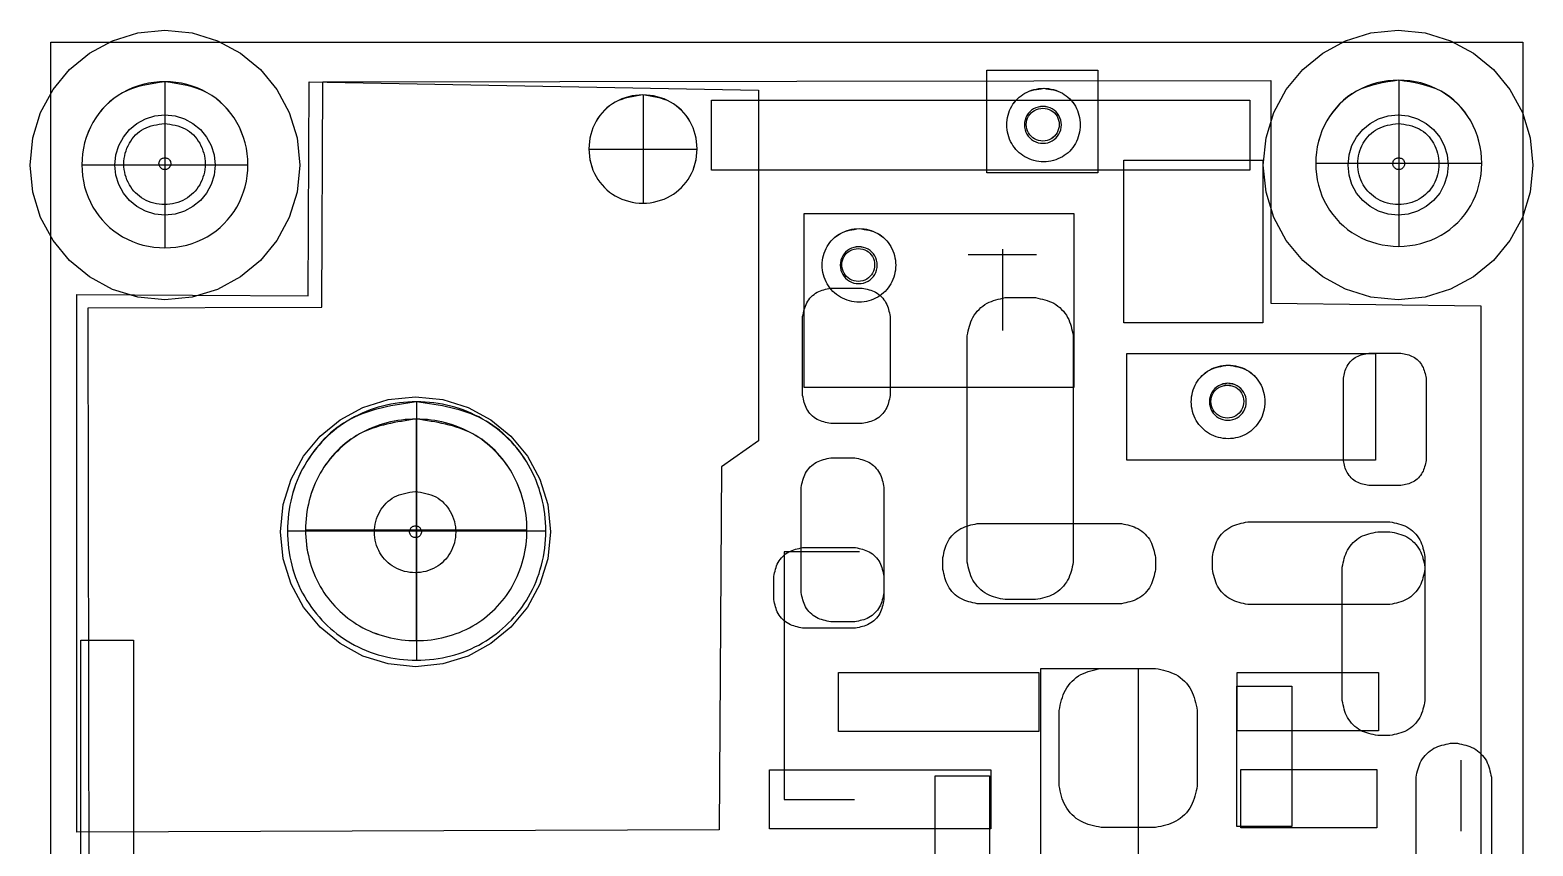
# Model space of a CAD drawing. Extents: x -21 to 20, y -50 to 50.
# Drawn here: x -20.6 to 20.12, y 28.3 to 50.4 of the extents above; entities that cross this region are included whole.
import ezdxf

# ---------------------------------------------------------------- set-up
doc = ezdxf.new("R2010")
doc.units = 0
for name, color, linetype in [('CaseOpenings', 7, 'CONTINUOUS'), ('copper', 7, 'CONTINUOUS'), ('holes', 7, 'CONTINUOUS'), ('pcbBorder', 7, 'CONTINUOUS')]:
    doc.layers.add(name, color=color, linetype=linetype)

msp = doc.modelspace()

# ---------------------------------------------------------------- linework, layer by layer
at = {"layer": 'CaseOpenings', "color": 1}
msp.add_lwpolyline([(-6.500282, 36.813694), (-6.574553, 36.076989), (-6.787558, 35.390792), (-7.1246, 34.769842), (-7.570984, 34.228822), (-8.112004, 33.782443), (-8.732954, 33.445391), (-9.419149, 33.232375), (-10.155881, 33.158106), (-10.89261, 33.232375), (-11.578799, 33.445391), (-12.199755, 33.782443), (-12.740769, 34.228822), (-13.187153, 34.769842), (-13.524195, 35.390792), (-13.7372, 36.076989), (-13.811471, 36.813694), (-13.7372, 37.550427), (-13.524195, 38.236623), (-13.187153, 38.857574), (-12.740769, 39.398594), (-12.199755, 39.844998), (-11.578799, 40.182025), (-10.89261, 40.395041), (-10.155881, 40.469309), (-9.419149, 40.395041), (-8.732954, 40.182025), (-8.112004, 39.844998), (-7.570984, 39.398594), (-7.1246, 38.857574), (-6.787558, 38.236623), (-6.574553, 37.550427)], close=True, dxfattribs=at)
at = {"layer": 'copper', "color": 7}
for points in [[(5.324107, 49.313179), (8.333999, 49.313179), (8.333999, 46.533297), (5.324107, 46.533297), (5.324107, 49.313179), (8.333999, 49.313179), (8.333999, 46.533297), (5.324107, 46.533297)], [(-0.865714, 48.77343), (-0.865714, 39.273504), (-1.865837, 38.573242), (-1.925809, 28.743469), (-19.335696, 28.673266), (-19.335696, 43.243301), (-13.065794, 43.203437), (-13.035808, 49.003441), (-0.865714, 48.77343), (-0.865714, 39.273504), (-1.865837, 38.573242), (-1.925809, 28.743469), (-19.335696, 28.673266), (-19.335696, 43.243301), (-13.065794, 43.203437), (-13.035808, 49.003441)], [(-16.945634, 49.003441)], [(16.484202, 49.043304)], [(-3.995903, 48.643255), (-3.995903, 48.643255)], [(-2.135711, 47.553175), (-2.135711, 48.503203), (12.454079, 48.503203), (12.454079, 46.6035), (-2.135711, 46.6035), (-2.135711, 47.553175), (-2.135711, 48.503203), (12.454079, 48.503203), (12.454079, 46.6035), (-2.135711, 46.6035)], [(6.864331, 48.823172), (6.864331, 48.823172)], [(6.844223, 48.333517)], [(6.844223, 48.283423), (6.844223, 48.283423)], [(-16.955864, 47.873496)], [(16.474324, 47.873496)], [(-16.945634, 46.943224)], [(9.034261, 46.873374), (12.804034, 46.873374), (12.804034, 42.473189), (9.034261, 42.473189), (9.034261, 46.873374), (12.804034, 46.873374), (12.804034, 42.473189), (9.034261, 42.473189)], [(16.484202, 46.943224)], [(0.374296, 45.433339), (7.684184, 45.433339), (7.684184, 40.723416), (0.374296, 40.723416), (0.374296, 45.433339), (7.684184, 45.433339), (7.684184, 40.723416), (0.374296, 40.723416)], [(1.864073, 45.023413), (1.864073, 45.023413)], [(1.844317, 44.483311), (1.844317, 44.483311)], [(1.854195, 44.533406)], [(9.114341, 41.643458), (15.854142, 41.643458), (15.854142, 38.753511), (9.114341, 38.753511), (9.114341, 41.643458), (15.854142, 41.643458), (15.854142, 38.753511), (9.114341, 38.753511)], [(11.864237, 41.32349), (11.864237, 41.32349)], [(11.844128, 40.783388), (11.844128, 40.783388)], [(11.854006, 40.833483)], [(-10.125753, 40.333245), (-10.125753, 40.333245)], [(-10.13563, 39.863346), (-10.13563, 39.863346)], [(-10.165616, 37.903319)], [(-10.155739, 36.973399)], [(-19.22563, 33.873549), (-17.795826, 33.873549), (-17.795826, 20.373486), (-19.22563, 20.373486), (-19.22563, 33.873549), (-17.795826, 33.873549), (-17.795826, 20.373486), (-19.22563, 20.373486)], [(1.304216, 32.203504), (1.304216, 33.003249), (6.734156, 33.003249), (6.734156, 31.403406), (1.304216, 31.403406), (1.304216, 32.203504), (1.304216, 33.003249), (6.734156, 33.003249), (6.734156, 31.403406), (1.304216, 31.403406)], [(6.784251, 33.113315), (9.424079, 33.113315), (9.424079, 23.133259), (6.784251, 23.133259), (6.784251, 33.113315), (9.424079, 33.113315), (9.424079, 23.133259), (6.784251, 23.133259)], [(12.104125, 32.213381), (12.104125, 33.003249), (15.934223, 33.003249), (15.934223, 31.423514), (12.104125, 31.423514), (12.104125, 32.213381), (12.104125, 33.003249), (15.934223, 33.003249), (15.934223, 31.423514), (12.104125, 31.423514)], [(12.844251, 32.633539), (13.584024, 32.633539), (13.584024, 28.833427), (12.094247, 28.833427), (12.094247, 32.633539), (12.844251, 32.633539), (13.584024, 32.633539), (13.584024, 28.833427), (12.094247, 28.833427), (12.094247, 32.633539)], [(-0.565854, 29.563322), (-0.565854, 30.36342), (5.434174, 30.36342), (5.434174, 28.763224), (-0.565854, 28.763224), (-0.565854, 29.563322), (-0.565854, 30.36342), (5.434174, 30.36342), (5.434174, 28.763224), (-0.565854, 28.763224)], [(4.664062, 30.203259), (5.39431, 30.203259), (5.39431, 26.4035), (3.924289, 26.4035), (3.924289, 30.203259), (4.664062, 30.203259), (5.39431, 30.203259), (5.39431, 26.4035), (3.924289, 26.4035), (3.924289, 30.203259)], [(12.204313, 29.58343), (12.204313, 30.373298), (15.894006, 30.373298), (15.894006, 28.793563), (12.204313, 28.793563), (12.204313, 29.58343), (12.204313, 30.373298), (15.894006, 30.373298), (15.894006, 28.793563), (12.204313, 28.793563)]]:
    msp.add_lwpolyline(points, close=True, dxfattribs=at)
for points in [[(-18.92577, -14.726394), (-19.025606, 42.873238), (-12.695732, 42.893346), (-12.665746, 49.003441), (13.014289, 49.033427), (13.014289, 43.003413), (18.704226, 42.93321), (18.704226, 25.033315), (14.913992, 24.693238)], [(-3.985672, 48.643255), (-3.985672, 45.703214)], [(-5.455693, 47.173235), (-2.515651, 47.173235)], [(1.094314, 43.413339), (1.944153, 43.413339)], [(1.094314, 43.413339), (1.944153, 43.413339)], [(5.824345, 43.153343), (6.644198, 43.153343)], [(5.824345, 43.153343), (6.644198, 43.153343)], [(0.33408, 40.503284), (0.33408, 42.643228)], [(0.33408, 40.503284), (0.33408, 42.643228)], [(2.704034, 42.643228), (2.704034, 40.503284)], [(2.704034, 42.643228), (2.704034, 40.503284)], [(4.794237, 35.993385), (4.794237, 42.123235)], [(4.794237, 35.993385), (4.794237, 42.123235)], [(7.664076, 42.123235), (7.664076, 35.993385)], [(7.664076, 42.123235), (7.664076, 35.993385)], [(15.674226, 41.653336), (16.544174, 41.653336)], [(15.674226, 41.653336), (16.544174, 41.653336)], [(14.984195, 38.74328), (14.984195, 40.973535)], [(14.984195, 38.74328), (14.984195, 40.973535)], [(17.223975, 40.973535), (17.223975, 38.74328)], [(17.223975, 40.973535), (17.223975, 38.74328)], [(-10.125753, 40.333245), (-10.125753, 33.323217)], [(-10.13563, 39.863346), (-10.13563, 33.853441)], [(1.944153, 39.743402), (1.094314, 39.743402)], [(1.944153, 39.743402), (1.094314, 39.743402)], [(1.094314, 38.813483), (1.744129, 38.813483)], [(1.094314, 38.813483), (1.744129, 38.813483)], [(0.294216, 35.163301), (0.294216, 38.013385)], [(0.294216, 35.163301), (0.294216, 38.013385)], [(2.534349, 38.013385), (2.534349, 35.163301)], [(2.534349, 38.013385), (2.534349, 35.163301)], [(16.544174, 38.063479), (15.674226, 38.063479)], [(16.544174, 38.063479), (15.674226, 38.063479)], [(12.394107, 37.083465), (16.244313, 37.083465)], [(12.394107, 37.083465), (16.244313, 37.083465)], [(-13.625651, 36.833346), (-6.615623, 36.833346)], [(-13.135644, 36.863333), (-7.125739, 36.863333)], [(5.064111, 37.033371), (8.974289, 37.033371)], [(5.064111, 37.033371), (8.974289, 37.033371)], [(15.914114, 36.813238), (16.244313, 36.813238)], [(15.914114, 36.813238), (16.244313, 36.813238)], [(1.874303, 36.27349), (-0.165805, 36.27349), (-0.165805, 29.563322), (1.734251, 29.563322)], [(0.33408, 36.383203), (1.764237, 36.383203)], [(0.33408, 36.383203), (1.764237, 36.383203)], [(4.134191, 35.79336), (4.134191, 36.113329)], [(4.134191, 35.79336), (4.134191, 36.113329)], [(9.894331, 36.113329), (9.894331, 35.79336)], [(9.894331, 36.113329), (9.894331, 35.79336)], [(11.434202, 35.803238), (11.434202, 36.133437)], [(11.434202, 35.803238), (11.434202, 36.133437)], [(14.954209, 32.243368), (14.954209, 35.853333)], [(14.954209, 32.243368), (14.954209, 35.853333)], [(17.193989, 36.133437), (17.193989, 35.803238)], [(17.193989, 36.133437), (17.193989, 35.803238)], [(17.193989, 35.853333), (17.193989, 32.243368)], [(17.193989, 35.853333), (17.193989, 32.243368)], [(-0.44591, 34.973507), (-0.44591, 35.603214)], [(-0.44591, 34.973507), (-0.44591, 35.603214)], [(2.534349, 35.603214), (2.534349, 34.973507)], [(2.534349, 35.603214), (2.534349, 34.973507)], [(8.974289, 34.863441), (5.064111, 34.863441)], [(8.974289, 34.863441), (5.064111, 34.863441)], [(6.644198, 34.973507), (5.824345, 34.973507)], [(6.644198, 34.973507), (5.824345, 34.973507)], [(16.244313, 34.843333), (12.394107, 34.843333)], [(16.244313, 34.843333), (12.394107, 34.843333)], [(1.744129, 34.373434), (1.094314, 34.373434)], [(1.744129, 34.373434), (1.094314, 34.373434)], [(1.764237, 34.203395), (0.33408, 34.203395)], [(1.764237, 34.203395), (0.33408, 34.203395)], [(8.42431, 33.113315), (9.894331, 33.113315)], [(8.42431, 33.113315), (9.894331, 33.113315)], [(7.284135, 29.933385), (7.284135, 31.973493)], [(7.284135, 29.933385), (7.284135, 31.973493)], [(11.024275, 31.973493), (11.024275, 29.933385)], [(11.024275, 31.973493), (11.024275, 29.933385)], [(16.244313, 31.29334), (15.914114, 31.29334)], [(16.244313, 31.29334), (15.914114, 31.29334)], [(17.88402, 31.083437), (18.074167, 31.083437)], [(17.88402, 31.083437), (18.074167, 31.083437)], [(16.9541, 25.423486), (16.9541, 30.163395)], [(16.9541, 25.423486), (16.9541, 30.163395)], [(18.994209, 30.163395), (18.994209, 25.423486)], [(18.994209, 30.163395), (18.994209, 25.423486)], [(9.894331, 28.803441), (8.42431, 28.803441)], [(9.894331, 28.803441), (8.42431, 28.803441)]]:
    msp.add_lwpolyline(points, dxfattribs=at)
at = {"layer": 'copper', "color": 1}
for points in [[(-16.945634, 49.003441)], [(16.484202, 49.043304)], [(6.844223, 48.333517)], [(-16.955864, 47.873496)], [(16.474324, 47.873496)], [(-16.945634, 46.943224)], [(16.484202, 46.943224)], [(1.854195, 44.533406)], [(11.854006, 40.833483)], [(-10.165616, 37.903319)], [(-10.155739, 36.973399)]]:
    msp.add_lwpolyline(points, close=True, dxfattribs=at)
for points in [[(-16.945634, 49.003441), (-16.945634, 44.493189)], [(16.484202, 49.043304), (16.484202, 44.533406)], [(-19.195644, 46.75343), (-14.685745, 46.75343)], [(14.234191, 46.793294), (18.74409, 46.793294)], [(5.744265, 44.463203), (5.744265, 42.263287)], [(6.674184, 44.313273), (4.814345, 44.313273)], [(18.174002, 28.703252), (18.174002, 30.623416)]]:
    msp.add_lwpolyline(points, dxfattribs=at)
at = {"layer": 'copper', "color": 7}
for points, knots in [([(-16.945634, 49.003441), (-16.544716, 48.945052), (-15.761012, 48.830916), (-14.893924, 47.930921), (-14.594179, 46.755381), (-14.893924, 45.568313), (-15.761012, 44.701857), (-16.945634, 44.401938), (-18.130255, 44.70173), (-18.997344, 45.568806), (-19.297088, 46.753431), (-18.997344, 47.938051), (-18.130255, 48.80514), (-16.945634, 49.104885), (-15.761012, 48.80514), (-14.893924, 47.938051), (-14.594179, 46.753431), (-14.893924, 45.568806), (-15.761012, 44.70173), (-16.945634, 44.401938), (-18.130255, 44.701857), (-18.997344, 45.568313), (-19.297088, 46.755381), (-18.997344, 47.930921), (-18.130255, 48.830916), (-17.346552, 48.945052), (-16.945634, 49.003441)], [0, 0, 0, 0, 1.18662, 2.31957, 3.50619, 4.69281, 5.82576, 7.01238, 8.199, 9.33195, 10.51857, 11.70519, 12.83814, 14.02476, 15.211379, 16.34433, 17.53095, 18.717569, 19.85052, 21.03714, 22.223759, 23.35671, 24.54333, 25.729949, 26.8629, 28.049519, 28.049519, 28.049519, 28.049519]), ([(16.484202, 49.043304), (16.88512, 48.984916), (17.668823, 48.87078), (18.535912, 47.970785), (18.835656, 46.795245), (18.535912, 45.608177), (17.668823, 44.741721), (16.484202, 44.441802), (15.29958, 44.741593), (14.432491, 45.60867), (14.132747, 46.793295), (14.432491, 47.977915), (15.29958, 48.845004), (16.484202, 49.144749), (17.668823, 48.845004), (18.535912, 47.977915), (18.835656, 46.793295), (18.535912, 45.60867), (17.668823, 44.741593), (16.484202, 44.441802), (15.29958, 44.741721), (14.432491, 45.608177), (14.132747, 46.795245), (14.432491, 47.970785), (15.29958, 48.87078), (16.083284, 48.984916), (16.484202, 49.043304)], [0, 0, 0, 0, 1.18662, 2.31957, 3.50619, 4.69281, 5.82576, 7.01238, 8.199, 9.33195, 10.51857, 11.70519, 12.83814, 14.02476, 15.211379, 16.34433, 17.53095, 18.717569, 19.85052, 21.03714, 22.223759, 23.35671, 24.54333, 25.729949, 26.8629, 28.049519, 28.049519, 28.049519, 28.049519]), ([(-3.995903, 48.643255), (-3.734117, 48.605966), (-3.22341, 48.533221), (-2.65473, 47.950441), (-2.459795, 47.183669), (-2.655295, 46.409131), (-3.221886, 45.842945), (-3.994859, 45.647335), (-4.767419, 45.842289), (-5.32924, 46.411003), (-5.520382, 47.18242), (-5.329819, 47.953421), (-4.765859, 48.517381), (-3.994857, 48.707944), (-3.223442, 48.516803), (-2.654721, 47.954982), (-2.459797, 47.182421), (-2.655294, 46.409447), (-3.221886, 45.842863), (-3.994859, 45.647335), (-4.767419, 45.84237), (-5.329241, 46.410689), (-5.52038, 47.183663), (-5.329828, 47.948902), (-4.765827, 48.533661), (-4.256916, 48.606102), (-3.995903, 48.643255)], [0, 0, 0, 0, 0.774746, 1.511419, 2.284097, 3.059491, 3.799584, 4.574979, 5.347656, 6.084329, 6.859075, 7.631101, 8.364339, 9.136366, 9.911111, 10.647785, 11.420462, 12.195857, 12.93595, 13.711344, 14.484022, 15.220695, 15.995441, 16.767467, 17.500705, 18.272731, 18.272731, 18.272731, 18.272731]), ([(6.864331, 48.823172), (6.687001, 48.797517), (6.340344, 48.747365), (5.953822, 48.353277), (5.818308, 47.833222), (5.954478, 47.307732), (6.338842, 46.923795), (6.863291, 46.787592), (7.387313, 46.923167), (7.766925, 47.309497), (7.898725, 47.832361), (7.767595, 48.354851), (7.385773, 48.736585), (6.863289, 48.86763), (6.340375, 48.736007), (5.953813, 48.356405), (5.81831, 47.832363), (5.954477, 47.307951), (6.338842, 46.923738), (6.863291, 46.787592), (7.387313, 46.923223), (7.766926, 47.309281), (7.898723, 47.833216), (7.767604, 48.351744), (7.385742, 48.747803), (7.040885, 48.797651), (6.864331, 48.823172)], [0, 0, 0, 0, 0.525171, 1.026644, 1.549925, 2.07553, 2.580409, 3.10625, 3.629376, 4.130839, 4.65579, 5.178414, 5.676447, 6.1989, 6.72407, 7.225543, 7.748825, 8.274429, 8.779309, 9.30515, 9.828276, 10.329739, 10.854689, 11.377313, 11.875347, 12.397799, 12.397799, 12.397799, 12.397799]), ([(6.844223, 48.333517), (6.932981, 48.320257), (7.10698, 48.294261), (7.299045, 48.094444), (7.367092, 47.833757), (7.299067, 47.570462), (7.106926, 47.378468), (6.844223, 47.310406), (6.581519, 47.378439), (6.389378, 47.570575), (6.321353, 47.833314), (6.3894, 48.096068), (6.581465, 48.28837), (6.844223, 48.356548), (7.10698, 48.28837), (7.299045, 48.096068), (7.367092, 47.833314), (7.299067, 47.570575), (7.106926, 47.378439), (6.844223, 47.310406), (6.581519, 47.378468), (6.389378, 47.570462), (6.321353, 47.833757), (6.3894, 48.094444), (6.581465, 48.294261), (6.755465, 48.320257), (6.844223, 48.333517)], [0, 0, 0, 0, 0.26289, 0.515362, 0.778317, 1.041183, 1.293535, 1.556401, 1.819267, 2.071619, 2.334486, 2.59744, 2.849912, 3.112802, 3.375692, 3.628164, 3.891119, 4.153985, 4.406337, 4.669203, 4.93207, 5.184421, 5.447288, 5.710243, 5.962715, 6.225604, 6.225604, 6.225604, 6.225604]), ([(6.844223, 48.283423), (6.764834, 48.272054), (6.60969, 48.249836), (6.435125, 48.075663), (6.373042, 47.842855), (6.435683, 47.607373), (6.608184, 47.43499), (6.84323, 47.372339), (7.077868, 47.434341), (7.2456, 47.609031), (7.303725, 47.842468), (7.246182, 48.075468), (7.076312, 48.245435), (6.843225, 48.303048), (6.609724, 48.244797), (6.435116, 48.077044), (6.373045, 47.842474), (6.435682, 47.607471), (6.608184, 47.434965), (6.84323, 47.372339), (7.077868, 47.434366), (7.2456, 47.608936), (7.303723, 47.842845), (7.246191, 48.074109), (7.076279, 48.250337), (6.922894, 48.272206), (6.844223, 48.283423)], [0, 0, 0, 0, 0.235269, 0.459773, 0.692984, 0.928907, 1.156812, 1.392735, 1.626097, 1.850547, 2.085796, 2.318326, 2.539321, 2.772022, 3.007291, 3.231796, 3.465006, 3.700929, 3.928835, 4.164757, 4.398119, 4.622569, 4.857819, 5.090348, 5.311343, 5.544044, 5.544044, 5.544044, 5.544044]), ([(-16.955864, 47.873496), (-17.151703, 47.84482), (-17.534776, 47.788728), (-17.958427, 47.348753), (-18.105629, 46.774222), (-17.958393, 46.194063), (-17.534741, 45.77073), (-16.95582, 45.623389), (-16.376877, 45.770673), (-15.953238, 46.194083), (-15.806148, 46.774222), (-15.953202, 47.348733), (-16.376845, 47.788787), (-16.759967, 47.844837), (-16.955864, 47.873496)], [0, 0, 0, 0, 0.579718, 1.133971, 1.713926, 2.293641, 2.847828, 3.427544, 4.00741, 4.561542, 5.141237, 5.721173, 6.275369, 6.85524, 6.85524, 6.85524, 6.85524]), ([(16.474324, 47.873496), (16.278402, 47.844832), (15.89522, 47.78877), (15.471416, 47.348786), (15.324205, 46.774222), (15.471451, 46.194029), (15.895253, 45.770694), (16.474245, 45.623384), (17.053202, 45.77073), (17.476852, 46.194063), (17.624088, 46.774222), (17.476887, 47.348753), (17.053236, 47.788728), (16.670162, 47.84482), (16.474324, 47.873496)], [0, 0, 0, 0, 0.579959, 1.134275, 1.714234, 2.293952, 2.848204, 3.42816, 4.007875, 4.562062, 5.141777, 5.721733, 6.275985, 6.855703, 6.855703, 6.855703, 6.855703]), ([(-16.945634, 46.943224), (-16.974096, 46.939041), (-17.029799, 46.930854), (-17.091487, 46.867041), (-17.113107, 46.783522), (-17.091466, 46.699162), (-17.029852, 46.637595), (-16.945668, 46.615938), (-16.861498, 46.637573), (-16.800048, 46.699216), (-16.778564, 46.783522), (-16.800026, 46.866987), (-16.861553, 46.930871), (-16.917197, 46.939046), (-16.945634, 46.943224)], [0, 0, 0, 0, 0.084278, 0.164943, 0.249155, 0.333456, 0.414241, 0.498542, 0.582754, 0.663419, 0.747697, 0.831886, 0.912431, 0.99662, 0.99662, 0.99662, 0.99662]), ([(16.484202, 46.943224), (16.45574, 46.939041), (16.400036, 46.930854), (16.338348, 46.867041), (16.316729, 46.783522), (16.33837, 46.699162), (16.399983, 46.637595), (16.484167, 46.615938), (16.568337, 46.637573), (16.629787, 46.699216), (16.651272, 46.783522), (16.629809, 46.866987), (16.568282, 46.930871), (16.512639, 46.939046), (16.484202, 46.943224)], [0, 0, 0, 0, 0.084278, 0.164943, 0.249155, 0.333456, 0.414241, 0.498542, 0.582754, 0.663419, 0.747697, 0.831886, 0.912431, 0.99662, 0.99662, 0.99662, 0.99662]), ([(1.864073, 45.023413), (1.686824, 44.997719), (1.340257, 44.947481), (0.953965, 44.553373), (0.818399, 44.033341), (0.954528, 43.507812), (1.338744, 43.123727), (1.86319, 42.987479), (2.387282, 43.123028), (2.767047, 43.50951), (2.898826, 44.032479), (2.767625, 44.555017), (2.385728, 44.936764), (1.863188, 45.067919), (1.34029, 44.936116), (0.953956, 44.556503), (0.818401, 44.032482), (0.954527, 43.508031), (1.338744, 43.123671), (1.86319, 42.987479), (2.387281, 43.123084), (2.767048, 43.509293), (2.898823, 44.033335), (2.767634, 44.551907), (2.385695, 44.948001), (2.040713, 44.997875), (1.864073, 45.023413)], [0, 0, 0, 0, 0.52495, 1.026413, 1.54954, 2.075381, 2.58026, 3.105865, 3.629234, 4.130827, 4.65602, 5.178496, 5.676649, 6.199362, 6.724312, 7.225775, 7.748902, 8.274743, 8.779622, 9.305227, 9.828596, 10.330189, 10.855382, 11.377858, 11.876011, 12.398724, 12.398724, 12.398724, 12.398724]), ([(1.854195, 44.533406), (1.942949, 44.520146), (2.11692, 44.494155), (2.308975, 44.294495), (2.377078, 44.033885), (2.309011, 43.770618), (2.116954, 43.578463), (1.854195, 43.510245), (1.591436, 43.578434), (1.399379, 43.770731), (1.331312, 44.033443), (1.399415, 44.296117), (1.59147, 44.488266), (1.854195, 44.556435), (2.11692, 44.488266), (2.308975, 44.296117), (2.377078, 44.033443), (2.309011, 43.770731), (2.116954, 43.578434), (1.854195, 43.510245), (1.591436, 43.578463), (1.399379, 43.770618), (1.331312, 44.033885), (1.399415, 44.294495), (1.59147, 44.494155), (1.76544, 44.520146), (1.854195, 44.533406)], [0, 0, 0, 0, 0.262886, 0.515294, 0.778009, 1.040963, 1.293435, 1.556325, 1.819215, 2.071687, 2.334642, 2.597356, 2.849764, 3.11265, 3.375537, 3.627944, 3.890659, 4.153613, 4.406085, 4.668975, 4.931865, 5.184337, 5.447292, 5.710007, 5.962414, 6.2253, 6.2253, 6.2253, 6.2253]), ([(1.844317, 44.483311), (1.764932, 44.47197), (1.609807, 44.449809), (1.435155, 44.275664), (1.37315, 44.042787), (1.43577, 43.807262), (1.608278, 43.634885), (1.843281, 43.572213), (2.07785, 43.634294), (2.245603, 43.808899), (2.303854, 44.042401), (2.246242, 44.275488), (2.076275, 44.445358), (1.843275, 44.502901), (1.609839, 44.444776), (1.435146, 44.277044), (1.373153, 44.042406), (1.43577, 43.80736), (1.608279, 43.63486), (1.843281, 43.572213), (2.07785, 43.634318), (2.245604, 43.808804), (2.303852, 44.042778), (2.246251, 44.274129), (2.076244, 44.450251), (1.922926, 44.472106), (1.844317, 44.483311)], [0, 0, 0, 0, 0.23525, 0.459699, 0.693061, 0.928984, 1.15689, 1.392813, 1.626023, 1.850527, 2.085796, 2.318498, 2.539493, 2.772022, 3.007272, 3.231721, 3.465083, 3.701006, 3.928912, 4.164835, 4.398045, 4.62255, 4.857819, 5.09052, 5.311515, 5.544044, 5.544044, 5.544044, 5.544044]), ([(0.33408, 42.643228), (0.360012, 42.77076), (0.412957, 43.031129), (0.707443, 43.332164), (0.967311, 43.386691), (1.094314, 43.413339)], [0, 0, 0, 0, 0.385486, 0.787005, 1.170803, 1.170803, 1.170803, 1.170803]), ([(0.33408, 42.643228), (0.360012, 42.77076), (0.412957, 43.031129), (0.707443, 43.332164), (0.967311, 43.386691), (1.094314, 43.413339)], [0, 0, 0, 0, 0.385486, 0.787005, 1.170803, 1.170803, 1.170803, 1.170803]), ([(1.944153, 43.413339), (2.071071, 43.38668), (2.330829, 43.332117), (2.625166, 43.031099), (2.678103, 42.770757), (2.704034, 42.643228)], [0, 0, 0, 0, 0.383561, 0.785016, 1.170498, 1.170498, 1.170498, 1.170498]), ([(1.944153, 43.413339), (2.071071, 43.38668), (2.330829, 43.332117), (2.625166, 43.031099), (2.678103, 42.770757), (2.704034, 42.643228)], [0, 0, 0, 0, 0.383561, 0.785016, 1.170498, 1.170498, 1.170498, 1.170498]), ([(4.794237, 42.123235), (4.829854, 42.294269), (4.902738, 42.644261), (5.303319, 43.044842), (5.65331, 43.117726), (5.824345, 43.153343)], [0, 0, 0, 0, 0.517153, 1.058258, 1.575411, 1.575411, 1.575411, 1.575411]), ([(4.794237, 42.123235), (4.829854, 42.294269), (4.902738, 42.644261), (5.303319, 43.044842), (5.65331, 43.117726), (5.824345, 43.153343)], [0, 0, 0, 0, 0.517153, 1.058258, 1.575411, 1.575411, 1.575411, 1.575411]), ([(6.644198, 43.153343), (6.814517, 43.11784), (7.162771, 43.045246), (7.558358, 42.642871), (7.629314, 42.294102), (7.664076, 42.123235)], [0, 0, 0, 0, 0.514621, 1.052254, 1.568625, 1.568625, 1.568625, 1.568625]), ([(6.644198, 43.153343), (6.814517, 43.11784), (7.162771, 43.045246), (7.558358, 42.642871), (7.629314, 42.294102), (7.664076, 42.123235)], [0, 0, 0, 0, 0.514621, 1.052254, 1.568625, 1.568625, 1.568625, 1.568625]), ([(14.984195, 40.973535), (15.008154, 41.087067), (15.057219, 41.319559), (15.327004, 41.582668), (15.560083, 41.630105), (15.674226, 41.653336)], [0, 0, 0, 0, 0.343158, 0.702726, 1.047803, 1.047803, 1.047803, 1.047803]), ([(14.984195, 40.973535), (15.008154, 41.087067), (15.057219, 41.319559), (15.327004, 41.582668), (15.560083, 41.630105), (15.674226, 41.653336)], [0, 0, 0, 0, 0.343158, 0.702726, 1.047803, 1.047803, 1.047803, 1.047803]), ([(16.544174, 41.653336), (16.6576, 41.630222), (16.888931, 41.583082), (17.153748, 41.318165), (17.200874, 41.0869), (17.223975, 40.973535)], [0, 0, 0, 0, 0.342542, 0.69861, 1.040979, 1.040979, 1.040979, 1.040979]), ([(16.544174, 41.653336), (16.6576, 41.630222), (16.888931, 41.583082), (17.153748, 41.318165), (17.200874, 41.0869), (17.223975, 40.973535)], [0, 0, 0, 0, 0.342542, 0.69861, 1.040979, 1.040979, 1.040979, 1.040979]), ([(11.864237, 41.32349), (11.6869, 41.297806), (11.340195, 41.247593), (10.953748, 40.853321), (10.818209, 40.333222), (10.954383, 39.807696), (11.338748, 39.42376), (11.863197, 39.287557), (12.387218, 39.423132), (12.766831, 39.809461), (12.898635, 40.332361), (12.76748, 40.8549), (12.385733, 41.236798), (11.863194, 41.367998), (11.340227, 41.23622), (10.95374, 40.856454), (10.818211, 40.332363), (10.954382, 39.807915), (11.338748, 39.423704), (11.863197, 39.287557), (12.387218, 39.423188), (12.766832, 39.809244), (12.898633, 40.333217), (12.767488, 40.851789), (12.385701, 41.24803), (12.040798, 41.29794), (11.864237, 41.32349)], [0, 0, 0, 0, 0.525194, 1.026786, 1.550156, 2.07576, 2.58064, 3.106481, 3.629607, 4.13107, 4.65602, 5.178733, 5.676886, 6.199362, 6.724556, 7.226148, 7.749518, 8.275122, 8.780002, 9.305843, 9.828969, 10.330432, 10.855382, 11.378095, 11.876248, 12.398724, 12.398724, 12.398724, 12.398724]), ([(11.854006, 40.833483), (11.94279, 40.820217), (12.11685, 40.794209), (12.309068, 40.594464), (12.377292, 40.333767), (12.309032, 40.07048), (12.116817, 39.878559), (11.854085, 39.810305), (11.591388, 39.878566), (11.399324, 40.070627), (11.331075, 40.333324), (11.399289, 40.596056), (11.591355, 40.788271), (11.854085, 40.856531), (12.116851, 40.788307), (12.309068, 40.59609), (12.377292, 40.333324), (12.309032, 40.070593), (12.116817, 39.87853), (11.854085, 39.810305), (11.591388, 39.878595), (11.399324, 40.070514), (11.331074, 40.333767), (11.399289, 40.594431), (11.591354, 40.794167), (11.765306, 40.820205), (11.854006, 40.833483)], [0, 0, 0, 0, 0.262978, 0.51557, 0.778548, 1.041287, 1.293814, 1.556789, 1.819524, 2.071987, 2.334721, 2.597696, 2.850224, 3.112962, 3.37594, 3.628532, 3.89151, 4.154249, 4.406776, 4.669751, 4.932486, 5.184949, 5.447683, 5.710658, 5.963186, 6.225924, 6.225924, 6.225924, 6.225924]), ([(11.844128, 40.783388), (11.764765, 40.772024), (11.609682, 40.749819), (11.435276, 40.575575), (11.373351, 40.34282), (11.435834, 40.107392), (11.608174, 39.934935), (11.84317, 39.872308), (12.077772, 39.934307), (12.245506, 40.108996), (12.303631, 40.342433), (12.246088, 40.575434), (12.076216, 40.7454), (11.843165, 40.803008), (11.609714, 40.744783), (11.435267, 40.576955), (11.373353, 40.342439), (11.435833, 40.10749), (11.608174, 39.93491), (11.84317, 39.872308), (12.077772, 39.934332), (12.245506, 40.108901), (12.303628, 40.342811), (12.246096, 40.574074), (12.076185, 40.750302), (11.9228, 40.772172), (11.844128, 40.783388)], [0, 0, 0, 0, 0.23518, 0.459563, 0.69275, 0.928649, 1.156434, 1.392269, 1.625631, 1.85008, 2.08533, 2.31786, 2.538855, 2.771556, 3.006736, 3.231119, 3.464305, 3.700204, 3.92799, 4.163824, 4.397186, 4.621636, 4.856886, 5.089415, 5.31041, 5.543111, 5.543111, 5.543111, 5.543111]), ([(-10.125753, 40.333245), (-9.501395, 40.243011), (-8.281974, 40.066777), (-6.93208, 38.666113), (-6.469063, 36.836361), (-6.93208, 34.988804), (-8.281974, 33.639885), (-10.125753, 33.176599), (-11.969531, 33.639688), (-13.319425, 34.989564), (-13.782442, 36.833348), (-13.319425, 38.677125), (-11.969531, 40.027019), (-10.125753, 40.490036), (-8.281974, 40.027019), (-6.93208, 38.677125), (-6.469063, 36.833348), (-6.93208, 34.989564), (-8.281974, 33.639688), (-10.125753, 33.176599), (-11.969531, 33.639885), (-13.319425, 34.988804), (-13.782442, 36.836361), (-13.319425, 38.666113), (-11.969531, 40.066777), (-10.75011, 40.243011), (-10.125753, 40.333245)], [0, 0, 0, 0, 1.847529, 3.608375, 5.455905, 7.303434, 9.06428, 10.911809, 12.759338, 14.520184, 16.367714, 18.215243, 19.976089, 21.823618, 23.671148, 25.431994, 27.279523, 29.127052, 30.887898, 32.735427, 34.582957, 36.343803, 38.191332, 40.038861, 41.799707, 43.647237, 43.647237, 43.647237, 43.647237]), ([(1.094314, 39.743402), (0.967477, 39.76922), (0.708821, 39.821871), (0.412602, 40.117955), (0.35991, 40.376527), (0.33408, 40.503284)], [0, 0, 0, 0, 0.383034, 0.781111, 1.163911, 1.163911, 1.163911, 1.163911]), ([(1.094314, 39.743402), (0.967477, 39.76922), (0.708821, 39.821871), (0.412602, 40.117955), (0.35991, 40.376527), (0.33408, 40.503284)], [0, 0, 0, 0, 0.383034, 0.781111, 1.163911, 1.163911, 1.163911, 1.163911]), ([(2.704034, 40.503284), (2.678205, 40.37653), (2.62552, 40.117985), (2.329451, 39.821916), (2.070906, 39.769231), (1.944153, 39.743402)], [0, 0, 0, 0, 0.382796, 0.780809, 1.163605, 1.163605, 1.163605, 1.163605]), ([(2.704034, 40.503284), (2.678205, 40.37653), (2.62552, 40.117985), (2.329451, 39.821916), (2.070906, 39.769231), (1.944153, 39.743402)], [0, 0, 0, 0, 0.382796, 0.780809, 1.163605, 1.163605, 1.163605, 1.163605]), ([(-10.13563, 39.863346), (-9.600083, 39.786328), (-8.554664, 39.635984), (-7.396902, 38.435034), (-7.001758, 36.865906), (-7.396901, 35.281585), (-8.554665, 34.12475), (-10.135675, 33.729446), (-11.716706, 34.124525), (-12.874457, 35.282254), (-13.269454, 36.863333), (-12.874457, 38.444408), (-11.716706, 39.602153), (-10.135675, 39.99717), (-8.554665, 39.602096), (-7.396901, 38.444428), (-7.001758, 36.863333), (-7.396901, 35.282233), (-8.554665, 34.124582), (-10.135675, 33.729446), (-11.716706, 34.124693), (-12.874457, 35.281605), (-13.269454, 36.865906), (-12.874457, 38.435014), (-11.716704, 39.636043), (-10.671237, 39.786345), (-10.13563, 39.863346)], [0, 0, 0, 0, 1.584513, 3.093063, 4.677747, 6.262432, 7.770981, 9.355494, 10.940159, 12.448653, 14.033318, 15.617982, 17.126476, 18.711141, 20.295654, 21.804204, 23.388888, 24.973573, 26.482122, 28.066635, 29.6513, 31.159794, 32.744459, 34.329123, 35.837618, 37.422282, 37.422282, 37.422282, 37.422282]), ([(0.294216, 38.013385), (0.321412, 38.146847), (0.376885, 38.419075), (0.688623, 38.730813), (0.960852, 38.786287), (1.094314, 38.813483)], [0, 0, 0, 0, 0.403056, 0.822133, 1.225189, 1.225189, 1.225189, 1.225189]), ([(0.294216, 38.013385), (0.321412, 38.146847), (0.376885, 38.419075), (0.688623, 38.730813), (0.960852, 38.786287), (1.094314, 38.813483)], [0, 0, 0, 0, 0.403056, 0.822133, 1.225189, 1.225189, 1.225189, 1.225189]), ([(1.744129, 38.813483), (1.876902, 38.786399), (2.147459, 38.731209), (2.454354, 38.417721), (2.507977, 38.146682), (2.534349, 38.013385)], [0, 0, 0, 0, 0.400609, 0.816337, 1.218647, 1.218647, 1.218647, 1.218647]), ([(1.744129, 38.813483), (1.876902, 38.786399), (2.147459, 38.731209), (2.454354, 38.417721), (2.507977, 38.146682), (2.534349, 38.013385)], [0, 0, 0, 0, 0.400609, 0.816337, 1.218647, 1.218647, 1.218647, 1.218647]), ([(15.674226, 38.063479), (15.560086, 38.086682), (15.327022, 38.13406), (15.057158, 38.397145), (15.008139, 38.629689), (14.984195, 38.74328)], [0, 0, 0, 0, 0.345055, 0.704567, 1.047875, 1.047875, 1.047875, 1.047875]), ([(15.674226, 38.063479), (15.560086, 38.086682), (15.327022, 38.13406), (15.057158, 38.397145), (15.008139, 38.629689), (14.984195, 38.74328)], [0, 0, 0, 0, 0.345055, 0.704567, 1.047875, 1.047875, 1.047875, 1.047875]), ([(17.223975, 38.74328), (17.200889, 38.629856), (17.153808, 38.39854), (16.888913, 38.133645), (16.657597, 38.086565), (16.544174, 38.063479)], [0, 0, 0, 0, 0.342519, 0.698531, 1.04105, 1.04105, 1.04105, 1.04105]), ([(17.223975, 38.74328), (17.200889, 38.629856), (17.153808, 38.39854), (16.888913, 38.133645), (16.657597, 38.086565), (16.544174, 38.063479)], [0, 0, 0, 0, 0.342519, 0.698531, 1.04105, 1.04105, 1.04105, 1.04105]), ([(-10.165616, 37.903319), (-10.361531, 37.874683), (-10.744666, 37.818683), (-11.168545, 37.378881), (-11.315731, 36.804362), (-11.168488, 36.224205), (-10.744687, 35.800869), (-10.165695, 35.653559), (-9.586738, 35.800904), (-9.163089, 36.224239), (-9.015856, 36.804362), (-9.163032, 37.378848), (-9.586758, 37.818641), (-9.969785, 37.874672), (-10.165616, 37.903319)], [0, 0, 0, 0, 0.579935, 1.134132, 1.714002, 2.293721, 2.847973, 3.427928, 4.007643, 4.56183, 5.141546, 5.721412, 6.275544, 6.85524, 6.85524, 6.85524, 6.85524]), ([(11.434202, 36.133437), (11.466739, 36.292839), (11.533061, 36.617751), (11.908785, 36.986887), (12.234181, 37.05164), (12.394107, 37.083465)], [0, 0, 0, 0, 0.48105, 0.980536, 1.463286, 1.463286, 1.463286, 1.463286]), ([(11.434202, 36.133437), (11.466739, 36.292839), (11.533061, 36.617751), (11.908785, 36.986887), (12.234181, 37.05164), (12.394107, 37.083465)], [0, 0, 0, 0, 0.48105, 0.980536, 1.463286, 1.463286, 1.463286, 1.463286]), ([(16.244313, 37.083465), (16.403526, 37.05176), (16.727182, 36.987307), (17.097911, 36.616342), (17.162308, 36.292668), (17.193989, 36.133437)], [0, 0, 0, 0, 0.480211, 0.976203, 1.456475, 1.456475, 1.456475, 1.456475]), ([(16.244313, 37.083465), (16.403526, 37.05176), (16.727182, 36.987307), (17.097911, 36.616342), (17.162308, 36.292668), (17.193989, 36.133437)], [0, 0, 0, 0, 0.480211, 0.976203, 1.456475, 1.456475, 1.456475, 1.456475]), ([(-10.155739, 36.973399), (-10.184204, 36.969215), (-10.239936, 36.961023), (-10.301634, 36.897052), (-10.323198, 36.813457), (-10.301599, 36.729068), (-10.239901, 36.667663), (-10.155773, 36.646163), (-10.071659, 36.667641), (-10.010125, 36.729123), (-9.988682, 36.813457), (-10.010089, 36.896999), (-10.071626, 36.96104), (-10.127298, 36.96922), (-10.155739, 36.973399)], [0, 0, 0, 0, 0.084281, 0.165011, 0.249463, 0.333675, 0.414341, 0.498618, 0.582807, 0.663352, 0.747541, 0.83197, 0.91258, 0.996772, 0.996772, 0.996772, 0.996772]), ([(4.134191, 36.113329), (4.166293, 36.26696), (4.231951, 36.581185), (4.595227, 36.937909), (4.90995, 37.001985), (5.064111, 37.033371)], [0, 0, 0, 0, 0.464238, 0.949515, 1.415442, 1.415442, 1.415442, 1.415442]), ([(4.134191, 36.113329), (4.166293, 36.26696), (4.231951, 36.581185), (4.595227, 36.937909), (4.90995, 37.001985), (5.064111, 37.033371)], [0, 0, 0, 0, 0.464238, 0.949515, 1.415442, 1.415442, 1.415442, 1.415442]), ([(8.974289, 37.033371), (9.127758, 37.002098), (9.440797, 36.938308), (9.799268, 36.579837), (9.863058, 36.266798), (9.894331, 36.113329)], [0, 0, 0, 0, 0.463479, 0.945381, 1.408859, 1.408859, 1.408859, 1.408859]), ([(8.974289, 37.033371), (9.127758, 37.002098), (9.440797, 36.938308), (9.799268, 36.579837), (9.863058, 36.266798), (9.894331, 36.113329)], [0, 0, 0, 0, 0.463479, 0.945381, 1.408859, 1.408859, 1.408859, 1.408859]), ([(14.954209, 35.853333), (14.986815, 36.01348), (15.053316, 36.340099), (15.427347, 36.71413), (15.753967, 36.780632), (15.914114, 36.813238)], [0, 0, 0, 0, 0.483624, 0.98635, 1.469974, 1.469974, 1.469974, 1.469974]), ([(14.954209, 35.853333), (14.986815, 36.01348), (15.053316, 36.340099), (15.427347, 36.71413), (15.753967, 36.780632), (15.914114, 36.813238)], [0, 0, 0, 0, 0.483624, 0.98635, 1.469974, 1.469974, 1.469974, 1.469974]), ([(16.244313, 36.813238), (16.403688, 36.780733), (16.728525, 36.71448), (17.097565, 36.338715), (17.162208, 36.013312), (17.193989, 35.853333)], [0, 0, 0, 0, 0.480939, 0.98025, 1.463124, 1.463124, 1.463124, 1.463124]), ([(16.244313, 36.813238), (16.403688, 36.780733), (16.728525, 36.71448), (17.097565, 36.338715), (17.162208, 36.013312), (17.193989, 35.853333)], [0, 0, 0, 0, 0.480939, 0.98025, 1.463124, 1.463124, 1.463124, 1.463124]), ([(-0.44591, 35.603214), (-0.419391, 35.733352), (-0.365304, 35.998772), (-0.061351, 36.302625), (0.204003, 36.356697), (0.33408, 36.383203)], [0, 0, 0, 0, 0.393013, 0.801558, 1.194397, 1.194397, 1.194397, 1.194397]), ([(-0.44591, 35.603214), (-0.419391, 35.733352), (-0.365304, 35.998772), (-0.061351, 36.302625), (0.204003, 36.356697), (0.33408, 36.383203)], [0, 0, 0, 0, 0.393013, 0.801558, 1.194397, 1.194397, 1.194397, 1.194397]), ([(1.764237, 36.383203), (1.893625, 36.356809), (2.157307, 36.303021), (2.456417, 35.997418), (2.508654, 35.733187), (2.534349, 35.603214)], [0, 0, 0, 0, 0.390393, 0.795588, 1.187855, 1.187855, 1.187855, 1.187855]), ([(1.764237, 36.383203), (1.893625, 36.356809), (2.157307, 36.303021), (2.456417, 35.997418), (2.508654, 35.733187), (2.534349, 35.603214)], [0, 0, 0, 0, 0.390393, 0.795588, 1.187855, 1.187855, 1.187855, 1.187855]), ([(5.824345, 34.973507), (5.653478, 35.008269), (5.304709, 35.079225), (4.902333, 35.474812), (4.82974, 35.823066), (4.794237, 35.993385)], [0, 0, 0, 0, 0.516371, 1.054004, 1.568625, 1.568625, 1.568625, 1.568625]), ([(5.824345, 34.973507), (5.653478, 35.008269), (5.304709, 35.079225), (4.902333, 35.474812), (4.82974, 35.823066), (4.794237, 35.993385)], [0, 0, 0, 0, 0.516371, 1.054004, 1.568625, 1.568625, 1.568625, 1.568625]), ([(7.664076, 35.993385), (7.629431, 35.823234), (7.558772, 35.476209), (7.161374, 35.078812), (6.814349, 35.008152), (6.644198, 34.973507)], [0, 0, 0, 0, 0.513835, 1.047974, 1.561809, 1.561809, 1.561809, 1.561809]), ([(7.664076, 35.993385), (7.629431, 35.823234), (7.558772, 35.476209), (7.161374, 35.078812), (6.814349, 35.008152), (6.644198, 34.973507)], [0, 0, 0, 0, 0.513835, 1.047974, 1.561809, 1.561809, 1.561809, 1.561809]), ([(5.064111, 34.863441), (4.909788, 34.895652), (4.593886, 34.96159), (4.23234, 35.323135), (4.166403, 35.639038), (4.134191, 35.79336)], [0, 0, 0, 0, 0.466682, 0.955311, 1.421993, 1.421993, 1.421993, 1.421993]), ([(5.064111, 34.863441), (4.909788, 34.895652), (4.593886, 34.96159), (4.23234, 35.323135), (4.166403, 35.639038), (4.134191, 35.79336)], [0, 0, 0, 0, 0.466682, 0.955311, 1.421993, 1.421993, 1.421993, 1.421993]), ([(9.894331, 35.79336), (9.862945, 35.6392), (9.798869, 35.324476), (9.442145, 34.9612), (9.12792, 34.895542), (8.974289, 34.863441)], [0, 0, 0, 0, 0.465927, 0.951204, 1.415442, 1.415442, 1.415442, 1.415442]), ([(9.894331, 35.79336), (9.862945, 35.6392), (9.798869, 35.324476), (9.442145, 34.9612), (9.12792, 34.895542), (8.974289, 34.863441)], [0, 0, 0, 0, 0.465927, 0.951204, 1.415442, 1.415442, 1.415442, 1.415442]), ([(12.394107, 34.843333), (12.234017, 34.875982), (11.907433, 34.942588), (11.533457, 35.316563), (11.466851, 35.643148), (11.434202, 35.803238)], [0, 0, 0, 0, 0.483497, 0.986334, 1.469831, 1.469831, 1.469831, 1.469831]), ([(12.394107, 34.843333), (12.234017, 34.875982), (11.907433, 34.942588), (11.533457, 35.316563), (11.466851, 35.643148), (11.434202, 35.803238)], [0, 0, 0, 0, 0.483497, 0.986334, 1.469831, 1.469831, 1.469831, 1.469831]), ([(17.193989, 35.803238), (17.162193, 35.643318), (17.097506, 35.317965), (16.728543, 34.942178), (16.40369, 34.875866), (16.244313, 34.843333)], [0, 0, 0, 0, 0.482723, 0.98209, 1.463052, 1.463052, 1.463052, 1.463052]), ([(17.193989, 35.803238), (17.162193, 35.643318), (17.097506, 35.317965), (16.728543, 34.942178), (16.40369, 34.875866), (16.244313, 34.843333)], [0, 0, 0, 0, 0.482723, 0.98209, 1.463052, 1.463052, 1.463052, 1.463052]), ([(1.094314, 34.373434), (0.961023, 34.399776), (0.690026, 34.453334), (0.376476, 34.760055), (0.321296, 35.030552), (0.294216, 35.163301)], [0, 0, 0, 0, 0.402284, 0.817893, 1.218414, 1.218414, 1.218414, 1.218414]), ([(1.094314, 34.373434), (0.961023, 34.399776), (0.690026, 34.453334), (0.376476, 34.760055), (0.321296, 35.030552), (0.294216, 35.163301)], [0, 0, 0, 0, 0.402284, 0.817893, 1.218414, 1.218414, 1.218414, 1.218414]), ([(2.534349, 35.163301), (2.508097, 35.030717), (2.454775, 34.761417), (2.146048, 34.452926), (1.876731, 34.39966), (1.744129, 34.373434)], [0, 0, 0, 0, 0.399771, 0.812003, 1.211835, 1.211835, 1.211835, 1.211835]), ([(2.534349, 35.163301), (2.508097, 35.030717), (2.454775, 34.761417), (2.146048, 34.452926), (1.876731, 34.39966), (1.744129, 34.373434)], [0, 0, 0, 0, 0.399771, 0.812003, 1.211835, 1.211835, 1.211835, 1.211835]), ([(0.33408, 34.203395), (0.204168, 34.229077), (-0.059997, 34.281299), (-0.3657, 34.580308), (-0.419503, 34.844057), (-0.44591, 34.973507)], [0, 0, 0, 0, 0.392094, 0.797291, 1.187856, 1.187856, 1.187856, 1.187856]), ([(0.33408, 34.203395), (0.204168, 34.229077), (-0.059997, 34.281299), (-0.3657, 34.580308), (-0.419503, 34.844057), (-0.44591, 34.973507)], [0, 0, 0, 0, 0.392094, 0.797291, 1.187856, 1.187856, 1.187856, 1.187856]), ([(2.534349, 34.973507), (2.50877, 34.844222), (2.456825, 34.581671), (2.155945, 34.280892), (1.89346, 34.228961), (1.764237, 34.203395)], [0, 0, 0, 0, 0.389815, 0.791635, 1.181277, 1.181277, 1.181277, 1.181277]), ([(2.534349, 34.973507), (2.50877, 34.844222), (2.456825, 34.581671), (2.155945, 34.280892), (1.89346, 34.228961), (1.764237, 34.203395)], [0, 0, 0, 0, 0.389815, 0.791635, 1.181277, 1.181277, 1.181277, 1.181277]), ([(7.284135, 31.973493), (7.322902, 32.163598), (7.401989, 32.551425), (7.846214, 32.995516), (8.234125, 33.074561), (8.42431, 33.113315)], [0, 0, 0, 0, 0.574135, 1.171274, 1.745643, 1.745643, 1.745643, 1.745643]), ([(7.284135, 31.973493), (7.322902, 32.163598), (7.401989, 32.551425), (7.846214, 32.995516), (8.234125, 33.074561), (8.42431, 33.113315)], [0, 0, 0, 0, 0.574135, 1.171274, 1.745643, 1.745643, 1.745643, 1.745643]), ([(9.894331, 33.113315), (10.083743, 33.074662), (10.46987, 32.995866), (10.909109, 32.550042), (10.986335, 32.163431), (11.024275, 31.973493)], [0, 0, 0, 0, 0.571684, 1.165405, 1.738788, 1.738788, 1.738788, 1.738788]), ([(9.894331, 33.113315), (10.083743, 33.074662), (10.46987, 32.995866), (10.909109, 32.550042), (10.986335, 32.163431), (11.024275, 31.973493)], [0, 0, 0, 0, 0.571684, 1.165405, 1.738788, 1.738788, 1.738788, 1.738788]), ([(15.914114, 31.29334), (15.754132, 31.325121), (15.428701, 31.389771), (15.05292, 31.758961), (14.986703, 32.083909), (14.954209, 32.243368)], [0, 0, 0, 0, 0.482877, 0.982252, 1.463429, 1.463429, 1.463429, 1.463429]), ([(15.914114, 31.29334), (15.754132, 31.325121), (15.428701, 31.389771), (15.05292, 31.758961), (14.986703, 32.083909), (14.954209, 32.243368)], [0, 0, 0, 0, 0.482877, 0.982252, 1.463429, 1.463429, 1.463429, 1.463429]), ([(17.193989, 32.243368), (17.162324, 32.084077), (17.097971, 31.760353), (16.727164, 31.389411), (16.403523, 31.325017), (16.244313, 31.29334)], [0, 0, 0, 0, 0.480422, 0.976358, 1.456547, 1.456547, 1.456547, 1.456547]), ([(17.193989, 32.243368), (17.162324, 32.084077), (17.097971, 31.760353), (16.727164, 31.389411), (16.403523, 31.325017), (16.244313, 31.29334)], [0, 0, 0, 0, 0.480422, 0.976358, 1.456547, 1.456547, 1.456547, 1.456547]), ([(16.9541, 30.163395), (16.986202, 30.317027), (17.05186, 30.631251), (17.415135, 30.987975), (17.729859, 31.052051), (17.88402, 31.083437)], [0, 0, 0, 0, 0.464238, 0.949515, 1.415442, 1.415442, 1.415442, 1.415442]), ([(16.9541, 30.163395), (16.986202, 30.317027), (17.05186, 30.631251), (17.415135, 30.987975), (17.729859, 31.052051), (17.88402, 31.083437)], [0, 0, 0, 0, 0.464238, 0.949515, 1.415442, 1.415442, 1.415442, 1.415442]), ([(18.074167, 31.083437), (18.227636, 31.052164), (18.540675, 30.988375), (18.899146, 30.629903), (18.962935, 30.316865), (18.994209, 30.163395)], [0, 0, 0, 0, 0.463479, 0.945381, 1.408859, 1.408859, 1.408859, 1.408859]), ([(18.074167, 31.083437), (18.227636, 31.052164), (18.540675, 30.988375), (18.899146, 30.629903), (18.962935, 30.316865), (18.994209, 30.163395)], [0, 0, 0, 0, 0.463479, 0.945381, 1.408859, 1.408859, 1.408859, 1.408859]), ([(8.42431, 28.803441), (8.234291, 28.841342), (7.847585, 28.918475), (7.401533, 29.357705), (7.322775, 29.74391), (7.284135, 29.933385)], [0, 0, 0, 0, 0.573598, 1.167329, 1.739167, 1.739167, 1.739167, 1.739167]), ([(8.42431, 28.803441), (8.234291, 28.841342), (7.847585, 28.918475), (7.401533, 29.357705), (7.322775, 29.74391), (7.284135, 29.933385)], [0, 0, 0, 0, 0.573598, 1.167329, 1.739167, 1.739167, 1.739167, 1.739167]), ([(11.024275, 29.933385), (10.986465, 29.744078), (10.909573, 29.359095), (10.468493, 28.918116), (10.083577, 28.841238), (9.894331, 28.803441)], [0, 0, 0, 0, 0.571083, 1.161376, 1.732286, 1.732286, 1.732286, 1.732286]), ([(11.024275, 29.933385), (10.986465, 29.744078), (10.909573, 29.359095), (10.468493, 28.918116), (10.083577, 28.841238), (9.894331, 28.803441)], [0, 0, 0, 0, 0.571083, 1.161376, 1.732286, 1.732286, 1.732286, 1.732286])]:
    msp.add_open_spline(points, degree=3, knots=knots, dxfattribs=at)
at = {"layer": 'copper', "color": 1}
for points, knots in [([(-16.955864, 47.873496), (-17.151703, 47.84482), (-17.534776, 47.788728), (-17.958427, 47.348753), (-18.105629, 46.774222), (-17.958393, 46.194063), (-17.534741, 45.77073), (-16.95582, 45.623389), (-16.376877, 45.770673), (-15.953238, 46.194083), (-15.806148, 46.774222), (-15.953202, 47.348733), (-16.376845, 47.788787), (-16.759967, 47.844837), (-16.955864, 47.873496)], [0, 0, 0, 0, 0.579718, 1.133971, 1.713926, 2.293641, 2.847828, 3.427544, 4.00741, 4.561542, 5.141237, 5.721173, 6.275369, 6.85524, 6.85524, 6.85524, 6.85524]), ([(16.474324, 47.873496), (16.278402, 47.844832), (15.89522, 47.78877), (15.471416, 47.348786), (15.324205, 46.774222), (15.471451, 46.194029), (15.895253, 45.770694), (16.474245, 45.623384), (17.053202, 45.77073), (17.476852, 46.194063), (17.624088, 46.774222), (17.476887, 47.348753), (17.053236, 47.788728), (16.670162, 47.84482), (16.474324, 47.873496)], [0, 0, 0, 0, 0.579959, 1.134275, 1.714234, 2.293952, 2.848204, 3.42816, 4.007875, 4.562062, 5.141777, 5.721733, 6.275985, 6.855703, 6.855703, 6.855703, 6.855703]), ([(-16.945634, 46.943224), (-16.974096, 46.939041), (-17.029799, 46.930854), (-17.091487, 46.867041), (-17.113107, 46.783522), (-17.091466, 46.699162), (-17.029852, 46.637595), (-16.945668, 46.615938), (-16.861498, 46.637573), (-16.800048, 46.699216), (-16.778564, 46.783522), (-16.800026, 46.866987), (-16.861553, 46.930871), (-16.917197, 46.939046), (-16.945634, 46.943224)], [0, 0, 0, 0, 0.084278, 0.164943, 0.249155, 0.333456, 0.414241, 0.498542, 0.582754, 0.663419, 0.747697, 0.831886, 0.912431, 0.99662, 0.99662, 0.99662, 0.99662]), ([(16.484202, 46.943224), (16.45574, 46.939041), (16.400036, 46.930854), (16.338348, 46.867041), (16.316729, 46.783522), (16.33837, 46.699162), (16.399983, 46.637595), (16.484167, 46.615938), (16.568337, 46.637573), (16.629787, 46.699216), (16.651272, 46.783522), (16.629809, 46.866987), (16.568282, 46.930871), (16.512639, 46.939046), (16.484202, 46.943224)], [0, 0, 0, 0, 0.084278, 0.164943, 0.249155, 0.333456, 0.414241, 0.498542, 0.582754, 0.663419, 0.747697, 0.831886, 0.912431, 0.99662, 0.99662, 0.99662, 0.99662]), ([(-10.165616, 37.903319), (-10.361531, 37.874683), (-10.744666, 37.818683), (-11.168545, 37.378881), (-11.315731, 36.804362), (-11.168488, 36.224205), (-10.744687, 35.800869), (-10.165695, 35.653559), (-9.586738, 35.800904), (-9.163089, 36.224239), (-9.015856, 36.804362), (-9.163032, 37.378848), (-9.586758, 37.818641), (-9.969785, 37.874672), (-10.165616, 37.903319)], [0, 0, 0, 0, 0.579935, 1.134132, 1.714002, 2.293721, 2.847973, 3.427928, 4.007643, 4.56183, 5.141546, 5.721412, 6.275544, 6.85524, 6.85524, 6.85524, 6.85524]), ([(-10.155739, 36.973399), (-10.184204, 36.969215), (-10.239936, 36.961023), (-10.301634, 36.897052), (-10.323198, 36.813457), (-10.301599, 36.729068), (-10.239901, 36.667663), (-10.155773, 36.646163), (-10.071659, 36.667641), (-10.010125, 36.729123), (-9.988682, 36.813457), (-10.010089, 36.896999), (-10.071626, 36.96104), (-10.127298, 36.96922), (-10.155739, 36.973399)], [0, 0, 0, 0, 0.084281, 0.165011, 0.249463, 0.333675, 0.414341, 0.498618, 0.582807, 0.663352, 0.747541, 0.83197, 0.91258, 0.996772, 0.996772, 0.996772, 0.996772])]:
    msp.add_open_spline(points, degree=3, knots=knots, dxfattribs=at)
at = {"layer": 'holes', "color": 2}
for points in [[(-13.287892, 46.745666), (-13.362156, 46.008976), (-13.57515, 45.322827), (-13.912174, 44.701887), (-14.35853, 44.160894), (-14.899517, 43.714579), (-15.520437, 43.377555), (-16.206591, 43.164555), (-16.943279, 43.090252), (-17.679966, 43.164555), (-18.366119, 43.377555), (-18.987038, 43.714579), (-19.528024, 44.160894), (-19.974379, 44.701887), (-20.311402, 45.322827), (-20.524397, 46.008976), (-20.598661, 46.745666), (-20.524397, 47.482353), (-20.311402, 48.168505), (-19.974379, 48.789442), (-19.528024, 49.330375), (-18.987038, 49.77675), (-18.366119, 50.113777), (-17.679966, 50.326777), (-16.943279, 50.401016), (-16.206591, 50.326777), (-15.520437, 50.113777), (-14.899517, 49.77675), (-14.35853, 49.330438), (-13.912174, 48.789442), (-13.57515, 48.168505), (-13.362156, 47.482353)], [(20.120263, 46.745666), (20.046052, 46.009508), (19.833206, 45.323848), (19.496423, 44.703356), (19.050392, 44.162751), (18.509793, 43.716756), (17.889318, 43.379974), (17.20366, 43.167127), (16.467502, 43.09288), (15.731343, 43.167127), (15.045679, 43.379974), (14.425211, 43.716756), (13.884611, 44.162751), (13.43858, 44.703356), (13.101798, 45.323848), (12.888958, 46.009508), (12.814747, 46.745666), (12.888958, 47.481824), (13.101798, 48.167481), (13.43858, 48.787976), (13.884611, 49.328517), (14.425211, 49.774575), (15.045679, 50.111358), (15.731343, 50.324202), (16.467502, 50.398389), (17.20366, 50.324202), (17.889318, 50.111358), (18.509793, 49.774575), (19.050392, 49.328581), (19.496423, 48.787976), (19.833206, 48.167481), (20.046052, 47.481824)], [(-15.585639, 46.745647), (-15.613221, 46.472034), (-15.692329, 46.217193), (-15.817502, 45.986571), (-15.983282, 45.785641), (-16.184209, 45.619877), (-16.414823, 45.494706), (-16.669666, 45.415595), (-16.943277, 45.387999), (-17.216888, 45.415595), (-17.47173, 45.494706), (-17.702344, 45.619877), (-17.903271, 45.785641), (-18.06905, 45.986571), (-18.194223, 46.217193), (-18.273331, 46.472034), (-18.300913, 46.745647), (-18.273331, 47.019258), (-18.194223, 47.2741), (-18.06905, 47.504721), (-17.903271, 47.705627), (-17.702344, 47.871415), (-17.47173, 47.996589), (-17.216888, 48.075697), (-16.943277, 48.103272), (-16.669666, 48.075697), (-16.414823, 47.996589), (-16.184209, 47.871415), (-15.983282, 47.705651), (-15.817502, 47.504721), (-15.692329, 47.2741), (-15.613221, 47.019258)], [(17.825141, 46.745645), (17.797559, 46.472034), (17.718449, 46.217193), (17.593276, 45.986571), (17.427498, 45.785641), (17.226571, 45.619877), (16.995956, 45.494706), (16.741115, 45.415595), (16.467504, 45.387999), (16.193892, 45.415595), (15.939049, 45.494706), (15.708437, 45.619877), (15.50751, 45.785641), (15.341732, 45.986571), (15.216558, 46.217193), (15.137451, 46.472034), (15.109869, 46.745645), (15.137451, 47.019256), (15.216558, 47.274097), (15.341732, 47.504718), (15.50751, 47.705624), (15.708437, 47.871412), (15.939049, 47.996587), (16.193892, 48.075694), (16.467504, 48.103269), (16.741115, 48.075694), (16.995956, 47.996587), (17.226571, 47.871412), (17.427498, 47.705648), (17.593276, 47.504718), (17.718449, 47.274097), (17.797559, 47.019256)]]:
    msp.add_lwpolyline(points, close=True, dxfattribs=at)
at = {"layer": 'pcbBorder', "color": 1}
msp.add_lwpolyline([(-20.033849, -50.00957), (-20.033849, 50.074846), (19.850574, 50.074846), (19.850574, -50.00957)], close=True, dxfattribs=at)

doc.saveas('drawing.dxf')
